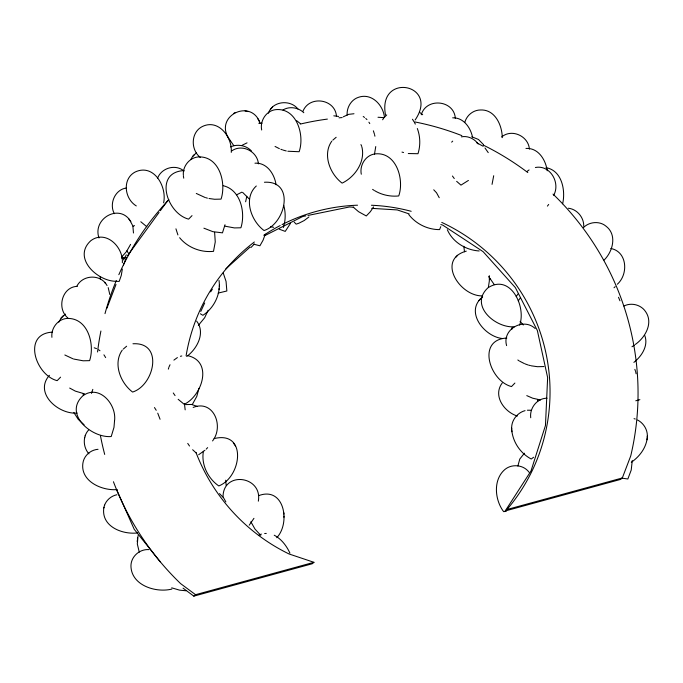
<?xml version="1.0" encoding="UTF-8"?>
<svg xmlns="http://www.w3.org/2000/svg" width="683" height="683" viewBox="0 0 683 683"><rect width="100%" height="100%" fill="white"/><g stroke="black" fill="none" stroke-linecap="round" stroke-linejoin="round"><path stroke-width="1.02" d="M463.834 246.256L464.491 251.805M632.262 460.573L631.22 470.058L627.848 478.996L621.871 478.151M223.025 496.882C223.153 470.467 262.776 475.974 258.328 501.168M133.475 233.005L132.861 225.971L130.018 220.575M511.729 429.368C510.841 420.976 517.022 412.771 525.065 410.645M163.63 202.808C167.147 186.561 153.752 163.237 135.2 171.996C122.001 178.869 124.357 198.762 136.293 205.924M258.831 495.585C284.256 486.159 290.796 522.828 276.786 537.717M631.314 462.289C639.339 456.756 645.93 448.193 647.177 438.341M647.253 437.427C648.065 430.358 643.804 423.187 637.538 419.994M647.049 439.792L647.382 436.01M139.272 552.137L137.317 543.984L138.068 535.626M517.885 466.019L519.772 459.061L524.399 453.213M200.358 313.779L202.894 315.315C214.206 307.948 220.993 293.835 219.021 280.423M137.198 541.602L137.326 540.287M137.411 539.211L137.539 537.931M219.038 289.592L219.158 288.311M219.32 286.459L219.448 285.152M375.752 146.563L374.438 154.452M493.707 175.727L492.042 184.367M245.632 201.767L246.811 196.26M122.342 269.093L121.284 275.386L119.183 281.422L116.153 281.319M88.679 429.923C82.506 436.343 83.061 447.391 88.935 453.845M116.938 494.731C109.613 496.225 103.662 502.697 103.585 510.321C102.971 527.43 123.375 534.712 137.659 532.911M198.949 388.354L196.789 396.422L192.239 404.626M203.406 451.301C201.033 464.491 207.922 478.476 218.808 485.946C241.893 476.871 247.289 430.401 214.129 438.588M488.388 287.261L489.344 280.961L489.301 275.65M511.815 329.377L512.224 327.285M562.638 203.773C565.746 190.437 561.947 170.34 545.999 167.677M225.014 224.733L222.47 232.852L212.874 231.674L203.893 228.182M84.564 438.179L84.735 437.547M85.196 435.848L85.307 435.421M103.884 507.921L104.055 507.29M104.516 505.591L104.636 505.155M283.385 227.499C285.639 220.353 285.759 212.575 283.744 205.361M519.635 325.065C526.456 306.718 510.457 273.183 487.961 287.808C468.905 305.258 495.277 328.284 514.359 326.79M92.82 389.361L91.42 393.391M168.334 369.136L168.795 367.633M265.217 234.26L263.057 240.237L259.924 245.778L253.7 244.198M553.682 195.338C560.658 182.831 550.156 164.569 535.395 167.497M208.17 310.253L204.635 317.766L198.335 325.39M204.678 302.996L200.776 311.482M421.249 114.761C426.354 97.199 454.332 100.017 455.339 118.483M106.889 308.306L116.008 284.461M123.452 264.961L126.398 257.26M464.807 122.359C466.694 115.376 473.182 109.989 480.508 109.98C495.004 109.271 502.159 125.254 502.253 137.633M440.859 224.519L442.84 225.177L483.129 251.686L515.375 287.637L537.376 330.589L547.638 377.605L545.461 425.492L530.998 470.971L505.224 510.961L620.582 479.406L622.315 477.972L630.725 455.962A273.874 269.392 50.4 0 0 553.008 194.083M440.774 226.636L439.596 229.608C427.737 229.676 416.049 223.99 408.801 214.599M123.478 259.924L126.312 254.827M130.581 244.377L126.492 251.592L121.813 256.808M58.849 322.163L61.111 318.082L65.38 314.086M268.376 113.224C272.474 100.973 290.275 99.214 297.933 108.99M169.025 366.882L170.033 364.756M190.975 159.173L192.563 156.552L196.363 152.89M157.551 178.237C161.41 167.898 175.54 163.749 184.026 171.066M290.506 223.341L285.229 231.392L279.27 229.189M302.945 111.286C309.356 95.014 335.481 98.873 336.488 116.486M212.558 440.936C224.246 426.115 213.429 399.324 193.161 407.435M253.956 518.312L249.218 525.193M518.26 300.887L520.352 297.831M382.642 119.781L383.411 118.509M373.575 206.949L370.34 211.713L366.293 215.965L358.558 211.696L353.239 207.128M516.237 296.653L517.834 294.108M210.646 291.863L212.37 289.199M415.119 120.003C439.98 83.668 377.434 72.039 385.502 114.949M466.267 251.139C436.403 259.352 459.241 295.859 482.01 295.91M482.65 296.951C464.338 311.217 484.042 336.514 502.261 338.512M76.863 286.194C82.703 274.549 100.819 273.883 107.052 285.545M502.227 383.001C492.545 395.713 504.225 411.986 517.373 416.058M127.653 255.536L159.071 212.439M160.326 210.714L167.864 200.375M617.321 284.248C628.625 274.19 627.293 251.6 610.815 248.475M122.266 350.106C112.746 363.416 120.456 382.984 132.604 392.059C154.384 385.169 163.929 341.91 132.963 343.771M331.784 141.176C322.265 154.486 329.983 174.054 342.123 183.129C355.169 176.906 365.618 161.436 361.836 146.743M547.407 206.112L548.688 204.456M604.071 260.103C612.907 251.523 617.27 234.85 606.111 226.278C599.717 220.746 589.369 221.651 583.504 227.533M383.812 117.937L386.732 114.915M192.017 215.632L188.619 219.132C166.9 213.625 153.325 172.133 183.958 170.605M60.574 377.153L57.167 380.662C35.456 375.155 21.873 333.663 52.506 332.134M254.349 244.002L250.951 247.511M514.897 383.069L511.499 386.569C489.779 381.063 476.205 339.571 506.837 338.042M49.441 375.291C33.595 393.092 58.593 414.752 77.213 413.053M194.51 154.367L192.563 156.552M63.067 315.896L61.111 318.082M272.585 106.966L270.63 109.152M457.576 255.271L455.621 257.448M480.798 298.428L478.851 300.605M206.215 449.124L207.649 447.621M256.296 185.989C242.866 198.275 251.079 221.036 264.048 230.53C285.836 223.64 295.38 180.38 264.415 182.25M332.792 140.16L336.156 137.283M123.273 349.09L126.628 346.213M451.651 142.158L452.701 141.116M614.017 287.765L615.187 286.655M225.757 268.94L250.089 247.058M204.917 450.285L198.668 454.733M633.867 362.391C641.696 356.253 648.602 345.726 644.778 335.515M173.892 360.12L177.401 357.576M308.904 216.963L304.208 220.532L298.966 223.187L296.174 224.152L294.194 222.12M183.061 588.157L193.827 596.139L195.569 594.697L313.967 562.314L289.088 553.99A184.999 181.977 50.4 0 1 195.995 452.496M313.967 562.314L312.225 563.757L193.827 596.139M505.224 510.961L506.957 509.527L622.315 477.972M186.741 356.475C197.088 348.851 205.762 332.775 196.627 321.095M635.31 344.437C645.187 337.573 653.426 323.255 645.768 311.9C641.26 304.763 631.408 302.21 623.912 306.027M468.41 180.44L460.974 185.127L456.645 181.345M533.594 457.251L531.254 459.019C519.908 453.094 512.045 440.919 511.627 428.087M501.723 136.924C511.84 128.336 528.522 136.19 529.402 149.133M527.285 171.237L529.069 169.93M260.044 123.06C251.446 98.275 215.025 115.137 228.242 137.701M631.954 346.751L634.422 345.128M343.259 116.827L348.603 114.351L353.982 113.745M235.336 112.456L233.552 113.515M282.958 109.997C289.447 105.933 298.437 107.513 303.824 112.721M241.876 192.154L236.634 194.809M231.921 150.789C242.286 143.575 257.5 151.558 258.413 163.886M265.013 235.507L302.757 216.502L305.873 215.862M133.1 226.278L134.508 225.612M230.504 146.905C237.513 143.729 246.443 145.359 251.609 151.156M259.096 534.943L261.418 534.115M635.779 400.784L639.877 399.666M180.406 356.295L181.78 355.971M126.27 188.03C114.898 189.601 108.956 203.927 114.326 213.677M121.839 257.961L125.561 257.491M307.948 215.444L349.474 206.966L353.717 207.231M171.851 589.079C155.733 593.126 131.11 585.28 130.948 565.84C131.025 556.457 139.682 548.927 148.928 549.602M185.682 404.584L191.616 404.447L197.336 406.462M98.045 449.303C90.557 449.849 83.949 455.663 82.899 463.176C80.235 481.302 101.963 490.949 117.177 489.583M506.214 511.234L503.653 511.669C494.705 499.888 492.904 479.697 504.899 469.477C511.934 463.595 523.613 464.739 529.052 472.243M218.125 293.101L226.85 290.992L226.056 281.422L223.247 273.046M461.341 136.848C467.71 135.541 474.454 138.709 478.143 143.925M258.772 123.273L262.033 123.205M77.316 286.339C61.991 286.8 56.424 308.571 67.856 317.954M547.057 398.215C537.077 398.104 529.419 408.169 530.725 417.748M264.654 533.543L266.285 533.414M527.37 410.218L530.99 410.244M543.941 366.558L537.461 366.703L531.067 365.789M452.65 117.817C463.433 117.45 470.476 127.414 472.491 136.993M333.799 115.82L338.58 116.443M525.953 148.433C538.324 147.665 545.76 159.916 547.211 170.776M254.964 163.186C267.002 162.434 274.506 174.114 276.06 184.751M185.989 590.769L179.509 590.129L171.715 587.832M371.765 208.349L397.25 209.929L409.143 213.907M479.184 250.968C465.908 250.149 452.641 242.132 447.331 229.71M408.289 153.538L417.987 153.718C420.574 145.547 420.335 136.549 417.33 128.524M115.948 281.294C97.199 281.225 72.091 257.713 90.822 240.698C105.592 229.539 123.358 246.734 122.351 262.707M540.518 399.965L532.663 398.198L526.772 395.619M568.316 208.23C577.058 209.109 584.042 217.578 583.734 226.278M287.842 151.242L299.128 151.72C304.866 135.439 296.874 107.769 275.966 109.622C266.31 110.492 259.753 120.806 261.674 129.992M208.981 198.497L214.582 199.265L221.053 199.12C226.338 183.386 219.798 157.568 200.187 156.902C190.506 156.416 182.609 165.602 183.334 174.993M270.519 226.73L273.695 227.319M84.59 393.86L75.335 391.12L69.675 388.064M187.996 355.715C213.472 361.751 201.852 396.063 184.214 404.31L178.169 399.307M248.228 111.619L245.052 110.902M223.307 185.733C240.655 189.84 245.718 212.669 240.903 227.781L234.431 227.926L224.92 226.158M471.808 136.762L478.493 139.486L483.538 144.668M401.997 152.096L403.551 152.522M283.138 150.098L286.254 150.952M205.848 197.711L207.401 198.138M528.727 365.149L530.29 365.576M73.619 359.027L83.13 360.795L89.61 360.65C94.894 344.915 88.346 319.098 68.735 318.432C58.721 317.919 50.798 327.695 51.908 337.334M634.046 418.662L635.241 419.012M121.523 257.722L124.238 258.584M280.858 149.27L282.378 149.825M205.071 197.498L196.286 193.451M524.911 363.834L527.95 364.935M72.859 358.754L64.834 354.981M476.819 142.849L483.223 146.282M94.237 347.792L96.516 348.637M279.364 148.655L275.053 146.452M524.177 363.493L519.865 361.29M274.224 535.207C281.396 538.989 286.561 545.837 289.925 553.093M374.668 190.677C381.84 194.988 390.42 196.806 398.735 195.944C404.481 179.672 396.481 151.993 375.573 153.854C365.926 154.717 359.369 165.03 361.29 174.225M296.67 120.703L300.366 123.614M372.619 189.37L373.96 190.284M517.825 359.984L519.165 360.889M419.541 112.294L422.683 114.718M146.836 226.747L140.792 221.744M363.219 116.486L364.534 117.442M535.122 328.472C523.152 317.245 501.843 329.513 506.615 345.624M98.668 349.79L99.983 350.746M195.569 594.697L180.654 583.649A273.874 269.392 50.4 0 1 113.438 481.746M84.086 424.792L78.195 419.302L73.875 412.498M249.483 199.231L242.661 192.41M196.26 453.042L192.632 449.73M219.499 493.596L223.554 497.77L225.86 501.911M260.778 535.344L255.024 529.12L250.857 521.761M433.731 189.797L436.505 192.743L439.237 197.711M365.781 118.475L366.959 119.602M130.854 221.693C119.892 202.834 92.137 218.44 99.001 237.966M523.323 324.997L520.096 321.394M200.443 157.56C190.514 149.936 190.677 132.493 202.177 126.611C218.389 118.466 232.476 137.181 231.264 152.386M179.629 237.718C187.671 247.588 200.904 252.71 213.514 251.344L215.256 241.91L214.616 232.331M494.287 284.623L488.712 276.606M233.731 145.564L227.755 136.848M128.711 253.547L126.799 250.874M160.24 561.776L134.218 529.299L116.486 489.352M484.981 147.972L488.243 152.642M128.669 218.791L129.42 219.789M104.866 282.642L105.617 283.65M233.381 443.113L234.124 444.129M234.696 444.915L235.524 446.05M452.445 176.018L454.272 178.553M173.277 392.99L175.053 395.585M187.74 443.412L189.515 446.016M154.478 407.555L156.228 410.295M412.447 119.235L414.188 121.992M368.914 122.206L369.785 123.589M103.927 354.827L105.66 357.576M259.429 121.557L257.73 118.603M489.933 278.698L490.411 279.543M229.377 139.639L229.864 140.485M414.581 122.692L415.332 124.127M618.508 297.267L619.959 300.793M360.931 144.591L361.606 146M177.913 234.943L175.941 228.822M157.747 413.172L160.07 419.268M108.204 287.611L109.792 294.484M634.849 369.358L635.378 370.809M373.362 130.803L374.361 133.859M374.549 134.645L374.924 136.207M635.642 371.535L636.112 373.789M384.444 117.194C383.095 104.806 371.441 92.683 358.404 97.336C351.113 99.701 346.563 107.683 347.143 115.145M183.351 175.804L183.736 178.186M537.495 399.768L537.734 401.356M83.164 393.86L83.403 395.448M225.689 480.209L226.175 485.502M100.17 276.957L100.358 279.04M511.823 430.469L511.926 431.75M283.915 512.933L283.923 514.12M283.923 516.135L283.932 517.279M104.695 454.434A273.874 269.392 50.4 0 1 100.444 435.694M97.549 351.993A273.874 269.392 50.4 0 1 100.913 331.016M105.003 313.634A273.874 269.392 50.4 0 1 116.323 280.534M118.833 274.694A273.874 269.392 50.4 0 1 168.872 199.701M242.226 145.223A273.874 269.392 50.4 0 1 247.05 142.867M300.272 124.084A273.874 269.392 50.4 0 1 327.379 119.098M338.999 117.826A273.874 269.392 50.4 0 1 342.166 117.57M378.006 117.263A273.874 269.392 50.4 0 1 383.317 117.621M414.999 121.958A273.874 269.392 50.4 0 1 461.862 135.635M483.402 145.146A273.874 269.392 50.4 0 1 527.822 172.568M185.178 409.851A184.999 181.977 50.4 0 1 184.47 403.636M186.1 355.766A184.999 181.977 50.4 0 1 254.349 241.995M263.766 235.268A184.999 181.977 50.4 0 1 280.167 225.561M282.062 224.587A184.999 181.977 50.4 0 1 357.542 205.199M371.424 205.25A184.999 181.977 50.4 0 1 411.175 211.295M441.756 222.402A184.999 181.977 50.4 0 1 506.957 509.527M114.522 421.018L113.984 427.379L111.218 436.539C91.616 438.196 63.263 414.094 82.856 395.816C99.026 383.88 116.93 404.319 114.522 421.018"/></g></svg>
